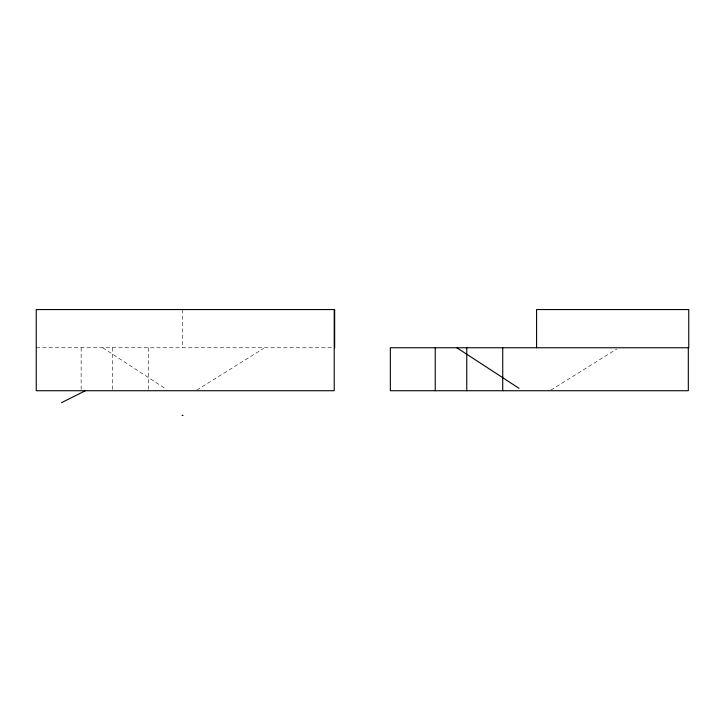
<?xml version="1.0" encoding="UTF-8"?>
<svg xmlns="http://www.w3.org/2000/svg" width="725" height="725" viewBox="0 0 725 725"><rect width="100%" height="100%" fill="white"/><g stroke="black" fill="none" stroke-linecap="round" stroke-linejoin="round"><path stroke-width="0.54" stroke-dasharray="3.62 2.72" d="M196.801 390.095L263.655 348.39M550.9 390.095L616.803 348.988M36.25 347.755L334.651 347.755M102.733 347.755L164.965 388.346M182.473 309.557L182.473 347.755M148.625 347.755L148.625 389.597M112.656 347.755L112.656 389.597M81.137 347.755L81.137 389.597"/><path stroke-width="1.09" d="M61.507 402.674L85.378 390.73M456.832 347.755L519.073 388.346M688.324 347.755L688.324 390.73L390.349 390.73L390.349 347.755L688.75 347.755L688.75 309.557L536.582 309.557L536.582 347.755M502.733 347.755L502.733 390.73M466.755 347.755L466.755 390.73M435.236 347.755L435.236 390.73M334.651 347.755L334.651 309.557L36.25 309.557L36.25 390.73L334.225 390.73L334.225 309.557M182.809 415.389L182.093 415.389L182.809 415.434"/></g></svg>
